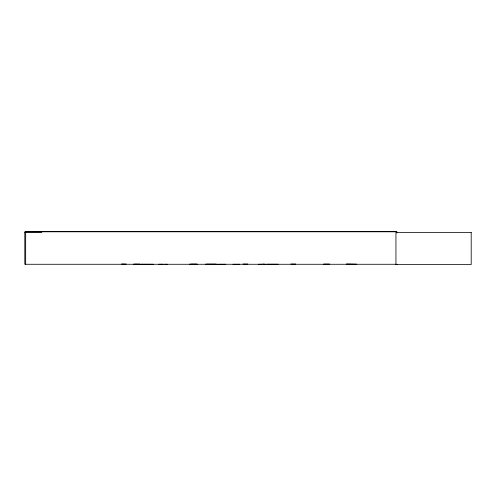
<?xml version="1.0" encoding="UTF-8"?>
<svg xmlns="http://www.w3.org/2000/svg" width="496" height="496" viewBox="0 0 496 496"><rect width="100%" height="100%" fill="white"/><g stroke="black" fill="none" stroke-linecap="round" stroke-linejoin="round"><path stroke-width="0.74" d="M232.984 264.263L239.785 264.263M346.462 264.256L356.816 264.256L346.444 264.002M258.453 264.263L261.491 264.238M218.531 264.263L225.73 264.263M140.783 264.219L153.382 264.263M122.27 264.263L122.599 264.238M123.671 264.232L123.523 264.238M395.944 231.793L24.8 231.793L24.8 264.275L397.122 264.275M24.8 232.395L41.813 232.395M133.753 264.139L139.779 264.145M190.824 264.145L196.813 264.145M205.896 264.145L216.008 264.145M323.652 264.139L329.642 264.139M133.759 264.256L139.773 264.256M163.172 264.238L158.838 264.238M167.332 264.263L164.852 264.238M189.447 264.207L197.464 264.207M205.902 264.256L217.31 264.263M265.627 264.263L262.539 264.002M266.885 264.207L278.132 264.207M323.659 264.256L329.635 264.256M396.819 232.984L396.819 231.458L25.674 231.458L25.674 264.275M295.703 264.002L290.885 264.002M247.845 264.002L243.021 264.002M126.232 264.002L121.415 264.002M471.2 232.395L395.944 232.395L395.944 264.542L471.2 264.542L471.2 232.395"/></g></svg>
